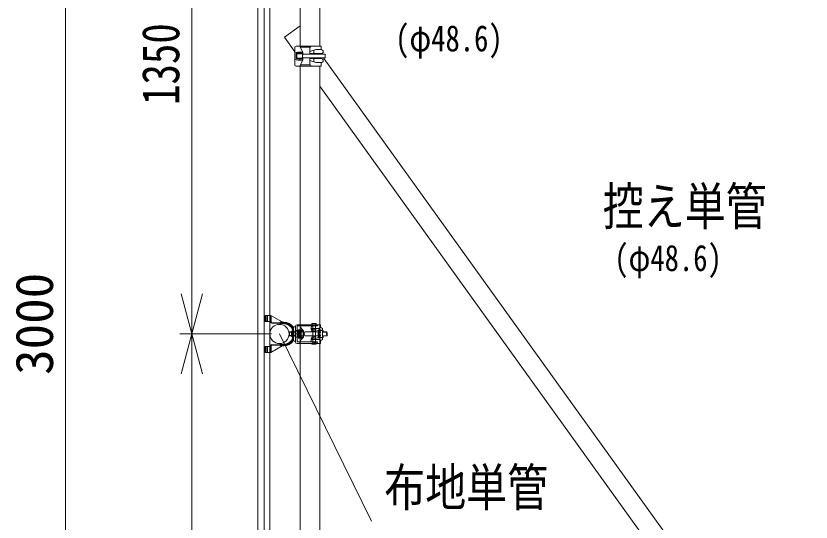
# Model space of a CAD drawing. Units: millimetres, scale not verified. Extents: x -10062 to 10062, y -6938 to 6938.
# Drawn here: x -1611 to 377, y -2341 to -1075 of the extents above; entities that cross this region are included whole.
import ezdxf
from ezdxf.enums import TextEntityAlignment as Align

# ---------------------------------------------------------------- set-up
doc = ezdxf.new("R2010")
doc.units = ezdxf.units.MM
doc.header["$LTSCALE"] = 40
doc.linetypes.add('DASHED1', pattern=[1.8, 1.2, -0.6])
for name, color, linetype, lineweight in [('1-2_dim', 7, 'Continuous', 9), ('1-3_KANAGU', 2, 'Continuous', 9), ('1-7_text', 7, 'Continuous', 9), ('1-8_ｱﾄﾞﾌﾗッﾄ', 7, 'Continuous', 9), ('1-9_ｸﾗﾝﾌﾟ', 1, 'Continuous', 9), ('1-B_仮囲い', 7, 'Continuous', 9)]:
    doc.layers.add(name, color=color, linetype=linetype, lineweight=lineweight)
doc.styles.add('ＭＳ ゴシック', font='')
doc.styles.get('ＭＳ ゴシック').set_extended_font_data('MS Gothic')

msp = doc.modelspace()

# ---------------------------------------------------------------- linework, layer by layer
at = {"layer": '1-2_dim'}
for p, q in [((-1487.09, -3370.17), (-1487.09, -370.16)), ((-1487.09, -470.16), (-1487.09, -3270.17))]:
    msp.add_line(p, q, dxfattribs=at)
at = {"layer": '1-2_dim', "color": 4, "lineweight": 5}
for p, q in [((-1171.32, -620.17), (-1171.32, -1770.25)), ((-1171.32, -1870.25), (-1171.32, -1770.25)), ((-972.84, -1870.25), (-1201.32, -1870.25)), ((-972.48, -1870.25), (-1201.32, -1870.25)), ((-1171.32, -1870.25), (-1171.32, -1970.25)), ((-1171.32, -1970.25), (-1171.32, -3120.33))]:
    msp.add_line(p, q, dxfattribs=at)
for points in [[(-1144.53, -1770.25), (-1171.32, -1870.25), (-1198.12, -1770.25)], [(-1198.12, -1970.25), (-1171.32, -1870.25), (-1144.53, -1970.25)]]:
    msp.add_lwpolyline(points, dxfattribs=at)
at = {"layer": '1-3_KANAGU', "color": 4, "lineweight": 5}
for p, q in [((-987.86, -1823.75), (-974.49, -1823.75)), ((-987.86, -1838.95), (-987.86, -1823.75)), ((-974.65, -1824.74), (-974.65, -1838.87)), ((-973.95, -1823.82), (-973.95, -1840.37)), ((-945.91, -1840.18), (-973.48, -1824.02)), ((-973.25, -1825.32), (-973.25, -1839.52)), ((-987.86, -1838.95), (-976.5, -1838.95)), ((-972.12, -1841.3), (-941.34, -1842.34)), ((-971.58, -1843.62), (-941.41, -1844.64)), ((-951.06, -1841.86), (-950, -1840.86)), ((-947.99, -1840.11), (-941.27, -1840.34)), ((-928.34, -1866.16), (-927.34, -1865.16)), ((-928.34, -1874.16), (-928.34, -1866.16)), ((-928.09, -1865.91), (-922.34, -1865.91)), ((-927.34, -1875.16), (-927.34, -1865.16)), ((-927.34, -1865.16), (-922.34, -1865.16)), ((-922.34, -1876.71), (-922.34, -1863.61)), ((-922.34, -1863.61), (-919.84, -1863.61)), ((-919.34, -1881.24), (-919.34, -1859.08)), ((-917.04, -1885.17), (-917.04, -1855.15)), ((-917.04, -1865.16), (-913.34, -1865.16)), ((-917.04, -1865.91), (-913.34, -1865.91)), ((-913.34, -1861.91), (-913.34, -1878.41)), ((-913.34, -1861.91), (-905.84, -1861.91)), ((-905.34, -1862.41), (-905.84, -1861.91)), ((-905.34, -1862.41), (-905.34, -1877.91)), ((-927.34, -1875.16), (-928.34, -1874.16)), ((-928.09, -1874.41), (-922.34, -1874.41)), ((-927.34, -1875.16), (-922.34, -1875.16)), ((-922.34, -1876.71), (-919.84, -1876.71)), ((-917.04, -1874.41), (-913.34, -1874.41)), ((-917.04, -1875.16), (-913.34, -1875.16)), ((-913.34, -1870.16), (-905.84, -1870.16)), ((-913.34, -1878.41), (-905.84, -1878.41)), ((-905.34, -1877.91), (-905.84, -1878.41)), ((-987.86, -1901.37), (-987.86, -1916.57)), ((-987.86, -1901.37), (-976.5, -1901.37)), ((-974.65, -1915.58), (-974.65, -1901.44)), ((-973.95, -1916.49), (-973.95, -1899.95)), ((-945.91, -1900.14), (-973.48, -1916.29)), ((-973.25, -1915), (-973.25, -1900.8)), ((-972.12, -1899.02), (-941.34, -1897.98)), ((-971.58, -1896.7), (-941.41, -1895.68)), ((-951.06, -1898.46), (-950, -1899.45)), ((-947.99, -1900.2), (-941.27, -1899.98)), ((-987.86, -1916.57), (-974.49, -1916.57))]:
    msp.add_line(p, q, dxfattribs=at)
at = {"layer": '1-3_KANAGU', "color": 4, "linetype": 'DASHED1', "lineweight": 5}
for p, q in [((-985.56, -1838.95), (-985.56, -1823.75)), ((-982.42, -1836.95), (-982.42, -1825.75)), ((-949.49, -1843.54), (-948.42, -1842.54)), ((-948.07, -1842.41), (-941.34, -1842.64)), ((-941.74, -1842.63), (-945.91, -1840.18)), ((-922.34, -1865.16), (-917.04, -1865.16)), ((-922.34, -1865.16), (-917.04, -1865.16)), ((-922.34, -1865.91), (-918.04, -1865.91)), ((-919.34, -1855.09), (-919.34, -1859.08)), ((-922.34, -1874.41), (-918.04, -1874.41)), ((-922.34, -1875.16), (-917.04, -1875.16)), ((-922.34, -1875.16), (-917.04, -1875.16)), ((-919.34, -1885.23), (-919.34, -1881.24)), ((-985.56, -1901.37), (-985.56, -1916.57)), ((-982.42, -1903.37), (-982.42, -1914.57)), ((-949.49, -1896.78), (-948.42, -1897.77)), ((-948.07, -1897.91), (-941.34, -1897.68)), ((-941.74, -1897.69), (-945.91, -1900.14))]:
    msp.add_line(p, q, dxfattribs=at)
for centre, radius, start, end in [((-984.42, -1825.75), 2, 0, 90), ((-984.42, -1836.95), 2, 270, 0), ((-951.4, -1841.5), 2.8, 268.075, 313.075), ((-948.08, -1842.91), 0.5, 88.075, 133.075), ((-942.27, -1870.12), 27.5, 33.828, 88.074), ((-919.84, -1855.09), 0.5, 0, 33.828), ((-918.04, -1864.91), 1, 270, 0), ((-942.27, -1870.2), 27.5, 271.926, 326.172), ((-919.84, -1885.23), 0.5, 326.172, 0), ((-918.04, -1875.41), 1, 0, 90), ((-984.42, -1903.37), 2, 0, 90), ((-951.4, -1898.82), 2.8, 46.925, 91.925), ((-948.08, -1897.41), 0.5, 226.925, 271.925), ((-984.42, -1914.57), 2, 270, 0)]:
    msp.add_arc(centre, radius, start, end, dxfattribs=at)
at = {"layer": '1-3_KANAGU', "color": 4, "lineweight": 5}
for centre, radius, start, end in [((-974.49, -1825.75), 2, 59.628, 90), ((-976.5, -1841.89), 2.94, 36.605, 90), ((-976.5, -1840.83), 1.88, 0.541, 90), ((-971.78, -1840.78), 2.84, 180.541, 270), ((-971.78, -1838.38), 2.94, 216.605, 263.423), ((-951.4, -1841.5), 0.5, 268.074, 313.075), ((-948.08, -1842.91), 2.8, 88.075, 133.075), ((-942.27, -1870.12), 25.5, 26.211, 88.074), ((-942.27, -1870.12), 27.8, 26.319, 88.074), ((-942.27, -1870.12), 29.8, 33.958, 88.074), ((-919.84, -1863.11), 0.5, 270, 0), ((-919.84, -1859.08), 0.5, 0, 26.212), ((-920.04, -1855.15), 3, 0, 33.958), ((-920.04, -1859.12), 3, 0, 26.319), ((-922.61, -1866.03), 17.26, 346.178, 13.822), ((-942.27, -1870.2), 25.5, 271.926, 333.789), ((-942.27, -1870.2), 27.8, 271.926, 333.681), ((-942.27, -1870.2), 29.8, 271.926, 326.042), ((-919.84, -1877.21), 0.5, 0, 90), ((-919.84, -1881.24), 0.5, 333.789, 0), ((-920.04, -1885.17), 3, 326.042, 0), ((-920.04, -1881.19), 3, 333.681, 0), ((-922.61, -1874.28), 17.26, 346.178, 13.822), ((-976.5, -1899.49), 1.88, 270, 359.459), ((-976.5, -1898.43), 2.94, 270, 323.395), ((-971.78, -1899.53), 2.84, 90, 179.459), ((-971.78, -1901.93), 2.94, 96.578, 143.395), ((-951.4, -1898.82), 0.5, 46.925, 91.925), ((-948.08, -1897.41), 2.8, 226.925, 271.925), ((-974.49, -1914.57), 2, 270, 300.372)]:
    msp.add_arc(centre, radius, start, end, dxfattribs=at)
at = {"layer": '1-7_text'}
msp.add_line((-952.34, -1870.16), (-721.86, -2338.69), dxfattribs=at)
at = {"layer": '1-8_ｱﾄﾞﾌﾗッﾄ'}
for p, q in [((-1006.34, -370.16), (-1006.34, -3370.16)), ((-990.34, -370.16), (-990.34, -3370.16))]:
    msp.add_line(p, q, dxfattribs=at)
msp.add_lwpolyline([(-1006.34, -370.16), (-976.34, -370.16), (-976.34, -3370.16)], dxfattribs=at)
at = {"layer": '1-9_ｸﾗﾝﾌﾟ'}
for p, q in [((-871.06, -1150.48), (-910.56, -1150.48)), ((-893.56, -1166.23), (-901.06, -1150.48)), ((-848.06, -1150.48), (-871.06, -1150.48)), ((-848.06, -1150.48), (-848.06, -1159.23)), ((-913.56, -1153.48), (-913.56, -1181.73)), ((-893.56, -1166.23), (-910.56, -1166.23)), ((-910.56, -1169.23), (-910.56, -1181.73)), ((-893.56, -1169.23), (-910.56, -1169.23)), ((-893.06, -1169.98), (-909.06, -1169.98)), ((-909.06, -1180.98), (-909.06, -1169.98)), ((-901.06, -1166.23), (-901.06, -1169.23)), ((-875.64, -1153.48), (-899.63, -1153.48)), ((-896.06, -1165.23), (-896.06, -1166.23)), ((-893.56, -1166.23), (-893.56, -1169.23)), ((-893.06, -1170.98), (-893.06, -1169.98)), ((-838.29, -1170.98), (-893.06, -1170.98)), ((-876.06, -1169.23), (-876.06, -1155.48)), ((-848.06, -1169.23), (-876.06, -1169.23)), ((-866.06, -1169.23), (-866.06, -1160.9)), ((-848.06, -1169.23), (-848.06, -1170.98)), ((-838.29, -1170.98), (-838.29, -1179.98)), ((-913.56, -1181.73), (-913.56, -1197.48)), ((-893.56, -1181.73), (-910.56, -1181.73)), ((-893.56, -1184.73), (-910.56, -1184.73)), ((-893.06, -1180.98), (-909.06, -1180.98)), ((-906.06, -1184.73), (-906.06, -1185.73)), ((-896.06, -1185.73), (-906.06, -1185.73)), ((-901.06, -1181.73), (-901.06, -1184.73)), ((-901.06, -1200.48), (-893.56, -1184.73)), ((-896.06, -1184.73), (-896.06, -1185.73)), ((-893.56, -1181.73), (-893.56, -1184.73)), ((-893.06, -1180.98), (-893.06, -1179.98)), ((-838.29, -1179.98), (-893.06, -1179.98)), ((-876.06, -1181.73), (-876.06, -1195.48)), ((-861.06, -1191.73), (-876.06, -1186.73)), ((-866.06, -1190.06), (-866.06, -1181.73)), ((-848.06, -1191.73), (-861.06, -1191.73)), ((-840.94, -1182.3), (-842.6, -1179.98)), ((-910.56, -1200.48), (-871.06, -1200.48)), ((-875.64, -1197.48), (-899.63, -1197.48)), ((-870.34, -1844.16), (-861.34, -1844.16)), ((-853.74, -1847.16), (-870.24, -1850.16)), ((-869.04, -1847.16), (-869.04, -1894.16)), ((-862.54, -1847.16), (-862.54, -1894.16)), ((-856.84, -1847.16), (-856.84, -1850.16)), ((-915.34, -1852.46), (-912.34, -1852.46)), ((-915.34, -1852.46), (-912.34, -1852.46)), ((-912.34, -1850.66), (-912.34, -1890.16)), ((-908.34, -1850.16), (-900.34, -1850.16)), ((-891.84, -1862.16), (-908.34, -1862.16)), ((-891.84, -1865.16), (-908.34, -1865.16)), ((-904.04, -1860.16), (-895.54, -1860.16)), ((-903.34, -1862.16), (-903.34, -1878.16)), ((-900.34, -1850.16), (-871.44, -1850.16)), ((-899.84, -1860.16), (-899.84, -1881.16)), ((-896.34, -1862.16), (-896.34, -1878.16)), ((-891.84, -1862.16), (-891.84, -1865.16)), ((-891.84, -1866.16), (-891.84, -1875.16)), ((-888.84, -1865.16), (-855.44, -1865.16)), ((-872.84, -1859.16), (-872.84, -1853.16)), ((-872.84, -1856.16), (-855.84, -1856.16)), ((-872.84, -1856.16), (-856.54, -1861.16)), ((-871.44, -1850.16), (-856.84, -1850.16)), ((-864.44, -1864.16), (-867.64, -1864.16)), ((-864.44, -1862.16), (-866.44, -1862.16)), ((-849.74, -1854.16), (-855.84, -1856.16)), ((-852.94, -1860.16), (-853.94, -1860.16)), ((-852.14, -1861.16), (-843.74, -1861.16)), ((-834.14, -1866.16), (-843.84, -1866.16)), ((-843.74, -1865.16), (-833.84, -1865.16)), ((-915.34, -1887.86), (-912.34, -1887.86)), ((-915.34, -1887.86), (-912.34, -1887.86)), ((-891.84, -1875.16), (-908.34, -1875.16)), ((-891.84, -1878.16), (-908.34, -1878.16)), ((-907.74, -1869.16), (-907.74, -1872.16)), ((-904.04, -1881.16), (-895.54, -1881.16)), ((-891.84, -1875.16), (-891.84, -1878.16)), ((-888.84, -1875.16), (-855.44, -1875.16)), ((-872.84, -1884.16), (-856.54, -1880.16)), ((-872.84, -1882.16), (-872.84, -1888.16)), ((-872.84, -1884.16), (-855.84, -1884.16)), ((-864.44, -1876.16), (-867.64, -1876.16)), ((-864.44, -1878.16), (-866.44, -1878.16)), ((-849.74, -1886.16), (-855.84, -1884.16)), ((-852.94, -1880.16), (-853.94, -1880.16)), ((-852.14, -1879.16), (-843.74, -1879.16)), ((-849.74, -1886.16), (-849.74, -1894.16)), ((-834.14, -1875.16), (-843.84, -1875.16)), ((-843.74, -1875.16), (-833.84, -1875.16)), ((-908.34, -1894.16), (-849.74, -1894.16)), ((-900.34, -1890.16), (-871.44, -1890.16)), ((-871.44, -1890.16), (-856.84, -1890.16)), ((-870.34, -1896.16), (-861.34, -1896.16)), ((-853.74, -1894.16), (-870.24, -1891.16)), ((-856.84, -1890.16), (-856.84, -1894.16))]:
    msp.add_line(p, q, dxfattribs=at)
for points in [[(-896.06, -1165.23), (-906.06, -1165.23), (-906.06, -1166.23)], [(-848.06, -1159.23), (-861.06, -1159.23), (-876.06, -1164.23)], [(-848.06, -1179.98), (-848.06, -1181.73), (-876.06, -1181.73)], [(-848.06, -1191.73), (-848.06, -1200.48), (-871.06, -1200.48)], [(-908.34, -1847.16), (-849.74, -1847.16), (-849.74, -1854.16)], [(-908.34, -1850.16), (-908.34, -1890.16), (-900.34, -1890.16)]]:
    msp.add_lwpolyline(points, dxfattribs=at)
msp.add_circle((-952.34, -1870.16), 24, dxfattribs=at)
for centre, radius, start, end in [((-910.56, -1153.48), 3, 90, 180), ((-871.06, -1155.48), 5, 90, 180), ((-910.56, -1169.23), 3, 90, 180), ((-888.99, -1175.48), 6.06, 132.075, 227.925), ((-848.06, -1164.23), 5, 270, 90), ((-910.56, -1181.73), 3, 180, 270), ((-848.06, -1186.73), 5, 270, 90), ((-910.56, -1197.48), 3, 180, 270), ((-871.06, -1195.48), 5, 180, 270), ((-908.34, -1851.16), 4, 90, 180), ((-899.34, -1848.16), 2, 120.51, 239.49), ((-870.34, -1845.16), 1, 90, 270), ((-861.34, -1845.16), 1, 270, 90), ((-908.34, -1866.16), 4, 90, 180), ((-904.54, -1869.16), 3, 90, 180), ((-904.04, -1861.16), 1, 90, 270), ((-875.04, -1841.16), 27, 200.106, 231.428), ((-895.54, -1861.16), 1, 270, 90), ((-879.14, -1870.16), 11, 152.604, 207.396), ((-869.64, -1853.16), 3, 100.384, 180), ((-867.64, -1859.16), 5, 180, 270), ((-866.44, -1856.16), 6, 180, 270), ((-864.44, -1865.16), 3, 0, 90), ((-864.44, -1865.16), 1, 0, 90), ((-857.04, -1863.16), 2, 0, 75), ((-854.84, -1860.16), 4, 341.179, 104.571), ((-818.44, -1870.16), 37, 166.058, 193.942), ((-853.94, -1861.16), 1, 90, 180), ((-855.94, -1865.16), 6, 298.583, 47.521), ((-852.94, -1861.16), 1, 0, 90), ((-815.94, -1870.16), 37, 166.058, 193.942), ((-848.64, -1858.16), 4, 306.195, 105.529), ((-851.04, -1866.16), 7, 316.511, 43.489), ((-823.54, -1870.16), 21, 166.103, 193.897), ((-908.34, -1875.16), 4, 180, 270), ((-904.54, -1872.16), 3, 180, 270), ((-904.04, -1880.16), 1, 90, 270), ((-875.04, -1899.16), 27, 128.572, 159.894), ((-895.54, -1880.16), 1, 270, 90), ((-867.64, -1882.16), 5, 90, 180), ((-869.64, -1888.16), 3, 180, 259.616), ((-866.44, -1885.16), 6, 90, 180), ((-864.44, -1875.16), 3, 270, 0), ((-864.44, -1875.16), 1, 270, 0), ((-857.04, -1878.16), 2, 285, 0), ((-854.84, -1880.16), 4, 255.429, 18.821), ((-853.94, -1879.16), 1, 180, 270), ((-855.94, -1875.16), 6, 312.479, 61.417), ((-852.94, -1879.16), 1, 270, 0), ((-848.64, -1882.16), 4, 254.471, 53.805), ((-851.04, -1875.16), 7, 316.511, 43.489), ((-908.34, -1890.16), 4, 180, 270), ((-899.34, -1892.16), 2, 120.51, 239.49), ((-870.34, -1895.16), 1, 90, 270), ((-861.34, -1895.16), 1, 270, 90)]:
    msp.add_arc(centre, radius, start, end, dxfattribs=at)
msp.add_ellipse((-843.74, -1870.16), major_axis=(0, 9), ratio=0.1021, start_param=5.3014195, end_param=10.4065432, dxfattribs=at)
msp.add_ellipse((-833.84, -1870.16), major_axis=(0, 5), ratio=0.1218, dxfattribs=at)
at = {"layer": '1-B_仮囲い'}
for p, q in [((-900.36, -1099.66), (-900.36, -370.16)), ((-851.76, -370.16), (-851.76, -1150.48)), ((-939.82, -1128.03), (-900.36, -1099.66)), ((-900.36, -1099.66), (-900.36, -1150.48)), ((-913.56, -1164.55), (-939.82, -1128.03)), ((376.64, -2875.67), (-840.94, -1182.3)), ((-900.36, -3090.16), (-900.36, -1200.48)), ((-851.76, -1200.48), (-851.76, -3090.16)), ((364.15, -2941.54), (-851.76, -1250.5))]:
    msp.add_line(p, q, dxfattribs=at)

# ---------------------------------------------------------------- texts
at = {"layer": '1-2_dim', "color": 2, "style": 'ＭＳ ゴシック', "width": 0.8}
msp.add_text('1350', height=93.84, rotation=90, dxfattribs=at).set_placement((-1174.52, -1297.61), align=Align.BOTTOM_LEFT)
at = {"layer": '1-2_dim', "color": 2, "style": 'ＭＳ ゴシック'}
msp.add_text('3000', height=93.84, rotation=90, dxfattribs=at).set_placement((-1490.29, -1972.56), align=Align.BOTTOM_LEFT)
at = {"layer": '1-7_text', "style": 'ＭＳ ゴシック', "width": 0.8}
for s, height, p in [('(φ48.6)', 65.69, (-663.08, -1183.49)), ('控え単管', 93.84, (-144.06, -1626.12)), ('(φ48.6)', 65.69, (-115.32, -1732.73)), ('布地単管', 93.84, (-690.32, -2328.82))]:
    msp.add_text(s, height=height, dxfattribs=at).set_placement(p, align=Align.BOTTOM_LEFT)

doc.saveas('drawing.dxf')
